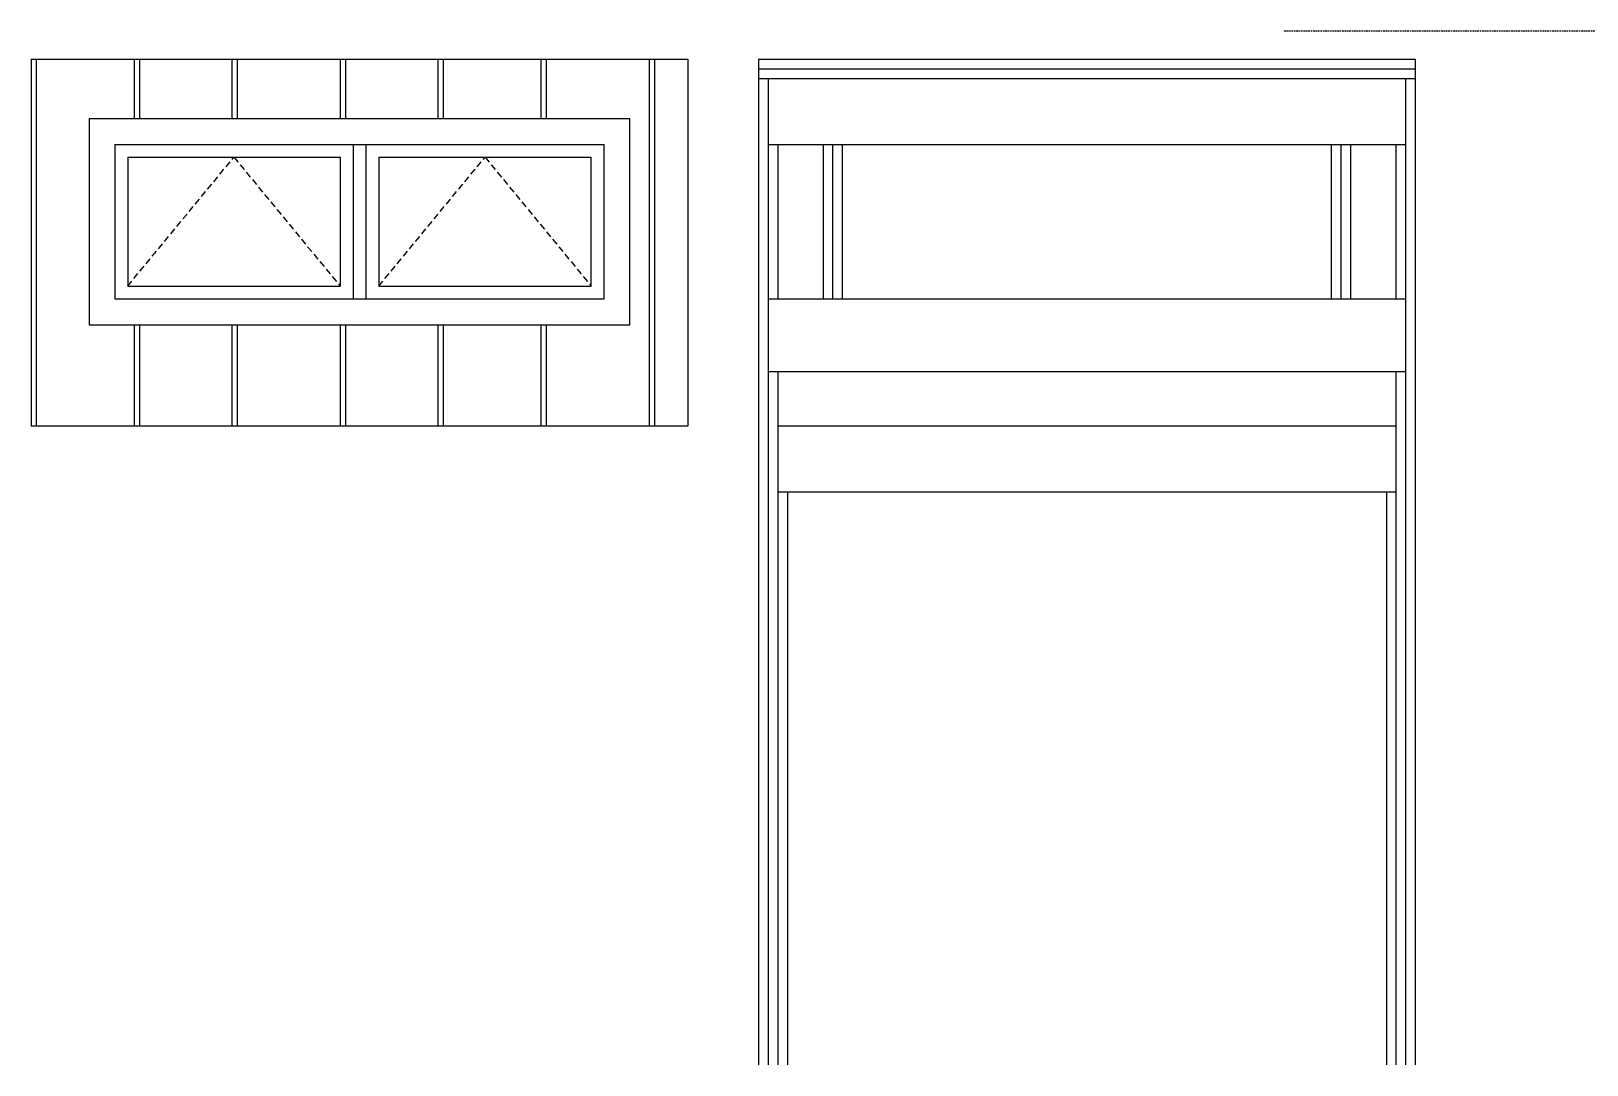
# Model space of a CAD drawing. Header units: inches. Extents: x -234 to 1040, y -15 to 525.
# Drawn here: x -234.5 to 7.1, y 152 to 312.5 of the extents above; entities that cross this region are included whole.
import ezdxf

# ---------------------------------------------------------------- set-up
doc = ezdxf.new("R2010")
doc.units = ezdxf.units.IN
doc.header["$MEASUREMENT"] = 0
doc.linetypes.add('DASHED2', pattern=[0.375, 0.25, -0.125])
doc.linetypes.add('DASHEDX2', pattern=[1.5, 1, -0.5])
doc.layers.add('Direction Indicator', color=7, linetype='DASHEDX2')
doc.layers.add('Reference', color=1, linetype='DASHED2')

msp = doc.modelspace()

# ---------------------------------------------------------------- linework, layer by layer
for p, q in [((-234.5, 308.17), (-234.5, 251.17)), ((-234.5, 308.17), (-132.5, 308.17)), ((-233.69, 308.17), (-233.69, 251.17)), ((-218.5, 308.17), (-218.5, 298.92)), ((-217.69, 308.17), (-217.69, 298.92)), ((-203.31, 308.17), (-203.31, 298.92)), ((-202.5, 308.17), (-202.5, 298.92)), ((-186.5, 308.17), (-186.5, 298.92)), ((-185.69, 308.17), (-185.69, 298.92)), ((-171.31, 308.17), (-171.31, 298.92)), ((-170.5, 308.17), (-170.5, 298.92)), ((-155.31, 308.17), (-155.31, 298.92)), ((-154.5, 308.17), (-154.5, 298.92)), ((-138.5, 308.17), (-138.5, 251.17)), ((-137.69, 308.17), (-137.69, 251.17)), ((-132.5, 308.17), (-132.5, 251.17)), ((-121.5, 308.17), (-121.5, 152)), ((-121.5, 308.17), (-19.5, 308.17)), ((-19.5, 308.17), (-19.5, 152)), ((-121.5, 306.67), (-19.5, 306.67)), ((-121.5, 305.17), (-19.5, 305.17)), ((-120, 305.17), (-120, 152)), ((-21, 305.17), (-21, 152)), ((-225.5, 298.92), (-225.5, 266.92)), ((-225.5, 298.92), (-141.5, 298.92)), ((-141.5, 266.92), (-141.5, 298.92)), ((-221.5, 294.92), (-145.5, 294.92)), ((-221.5, 294.92), (-221.5, 270.92)), ((-184.5, 294.92), (-184.5, 270.92)), ((-182.5, 294.92), (-182.5, 270.92)), ((-145.5, 270.92), (-145.5, 294.92)), ((-120, 294.92), (-21, 294.92)), ((-118.5, 294.92), (-118.5, 270.92)), ((-111.5, 294.92), (-111.5, 270.92)), ((-110, 294.92), (-110, 270.92)), ((-108.5, 294.92), (-108.5, 270.92)), ((-32.5, 270.92), (-32.5, 294.92)), ((-31, 270.92), (-31, 294.92)), ((-29.5, 270.92), (-29.5, 294.92)), ((-22.5, 294.92), (-22.5, 270.92)), ((-219.5, 292.92), (-186.5, 292.92)), ((-219.5, 292.92), (-219.5, 272.92)), ((-186.5, 292.92), (-186.5, 272.92)), ((-180.5, 292.92), (-180.5, 272.92)), ((-180.5, 292.92), (-147.5, 292.92)), ((-147.5, 272.92), (-147.5, 292.92)), ((-221.5, 270.92), (-145.5, 270.92)), ((-219.5, 272.92), (-186.5, 272.92)), ((-180.5, 272.92), (-147.5, 272.92)), ((-120, 270.92), (-21, 270.92)), ((-225.5, 266.92), (-141.5, 266.92)), ((-218.5, 266.92), (-218.5, 251.17)), ((-217.69, 266.92), (-217.69, 251.17)), ((-203.31, 266.92), (-203.31, 251.17)), ((-202.5, 266.92), (-202.5, 251.17)), ((-186.5, 266.92), (-186.5, 251.17)), ((-185.69, 266.92), (-185.69, 251.17)), ((-171.31, 266.92), (-171.31, 251.17)), ((-170.5, 266.92), (-170.5, 251.17)), ((-155.31, 266.92), (-155.31, 251.17)), ((-154.5, 266.92), (-154.5, 251.17)), ((-120, 259.67), (-21, 259.67)), ((-118.5, 259.67), (-118.5, 152)), ((-22.5, 259.67), (-22.5, 152)), ((-132.5, 251.17), (-234.5, 251.17)), ((-22.5, 251.17), (-118.5, 251.17)), ((-22.5, 240.92), (-118.5, 240.92)), ((-117, 240.92), (-117, 152)), ((-24, 240.92), (-24, 152))]:
    msp.add_line(p, q)
at = {"layer": 'Direction Indicator'}
for points in [[(-219.5, 272.92), (-203, 292.92), (-186.5, 272.92)], [(-180.5, 272.92), (-164, 292.92), (-147.5, 272.92)]]:
    msp.add_lwpolyline(points, dxfattribs=at)
at = {"layer": 'Reference'}
msp.add_line((300.5, 312.5), (-40, 312.5), dxfattribs=at)

doc.saveas('drawing.dxf')
